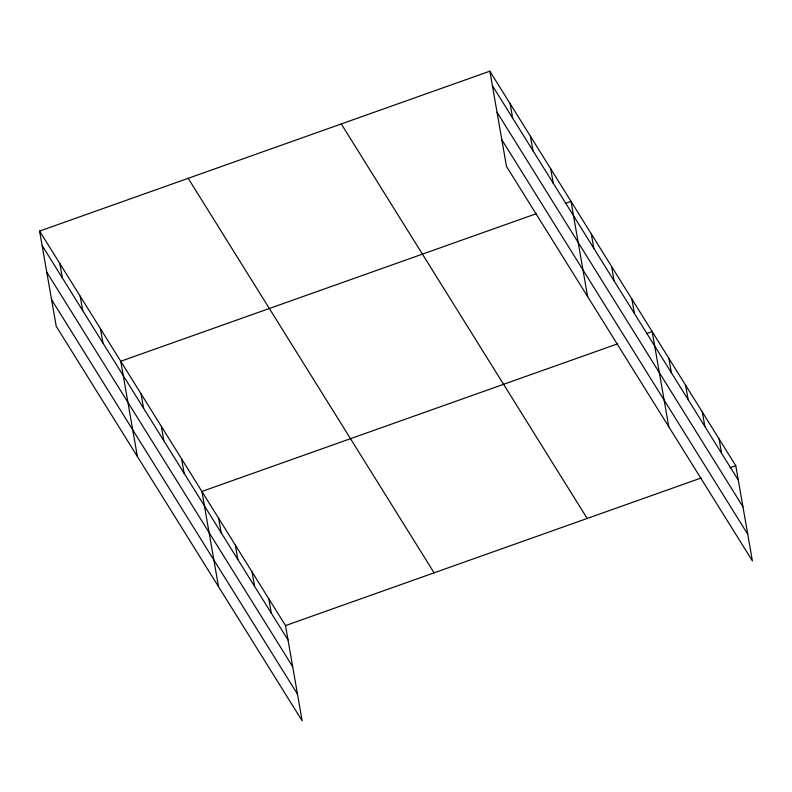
<?xml version="1.0" encoding="UTF-8"?>
<svg xmlns="http://www.w3.org/2000/svg" width="792" height="792" viewBox="0 0 792 792"><rect width="100%" height="100%" fill="white"/><g stroke="black" fill="none" stroke-linecap="round" stroke-linejoin="round"><path stroke-width="1.19" d="M39.6 231.076L285.516 625.581L302.138 720.819L56.222 326.304L39.6 231.076L489.862 71.181L735.778 465.696L752.4 560.924L506.484 166.419L489.862 71.181M536.461 213.642L120.75 361.261L137.372 456.499M565.26 203.415L571.012 201.376L587.634 296.604M617.611 343.827L201.901 491.446L218.523 586.684M646.411 333.61L652.172 331.561L668.785 426.799M285.516 625.581L701.227 477.962M730.016 467.735L735.778 465.696M492.377 85.595L738.293 480.11M497.039 112.266L742.946 506.781M501.831 139.748L747.747 534.253M341.273 123.948L587.189 518.453M188.189 178.309L434.105 572.814M42.115 245.49L288.031 639.995M46.768 272.161L292.684 666.666M51.569 299.633L297.485 694.148M719.057 438.867L721.571 453.281M702.336 412.038L704.85 426.452M685.615 385.209L688.129 399.633M668.894 358.39L671.408 372.804M631.877 299.01L634.392 313.424M611.592 266.468L614.107 280.883M591.307 233.917L593.822 248.332M550.727 168.825L553.242 183.239M530.442 136.283L532.957 150.698M510.157 103.732L512.672 118.147M268.795 598.752L271.31 613.166M252.074 571.933L254.588 586.347M235.343 545.104L237.867 559.518M218.622 518.275L221.146 532.689M181.615 458.905L184.13 473.319M161.33 426.353L163.845 440.768M141.035 393.812L143.56 408.227M100.465 328.71L102.98 343.124M80.18 296.168L82.695 310.583M59.885 263.617L62.4 278.032"/></g></svg>
